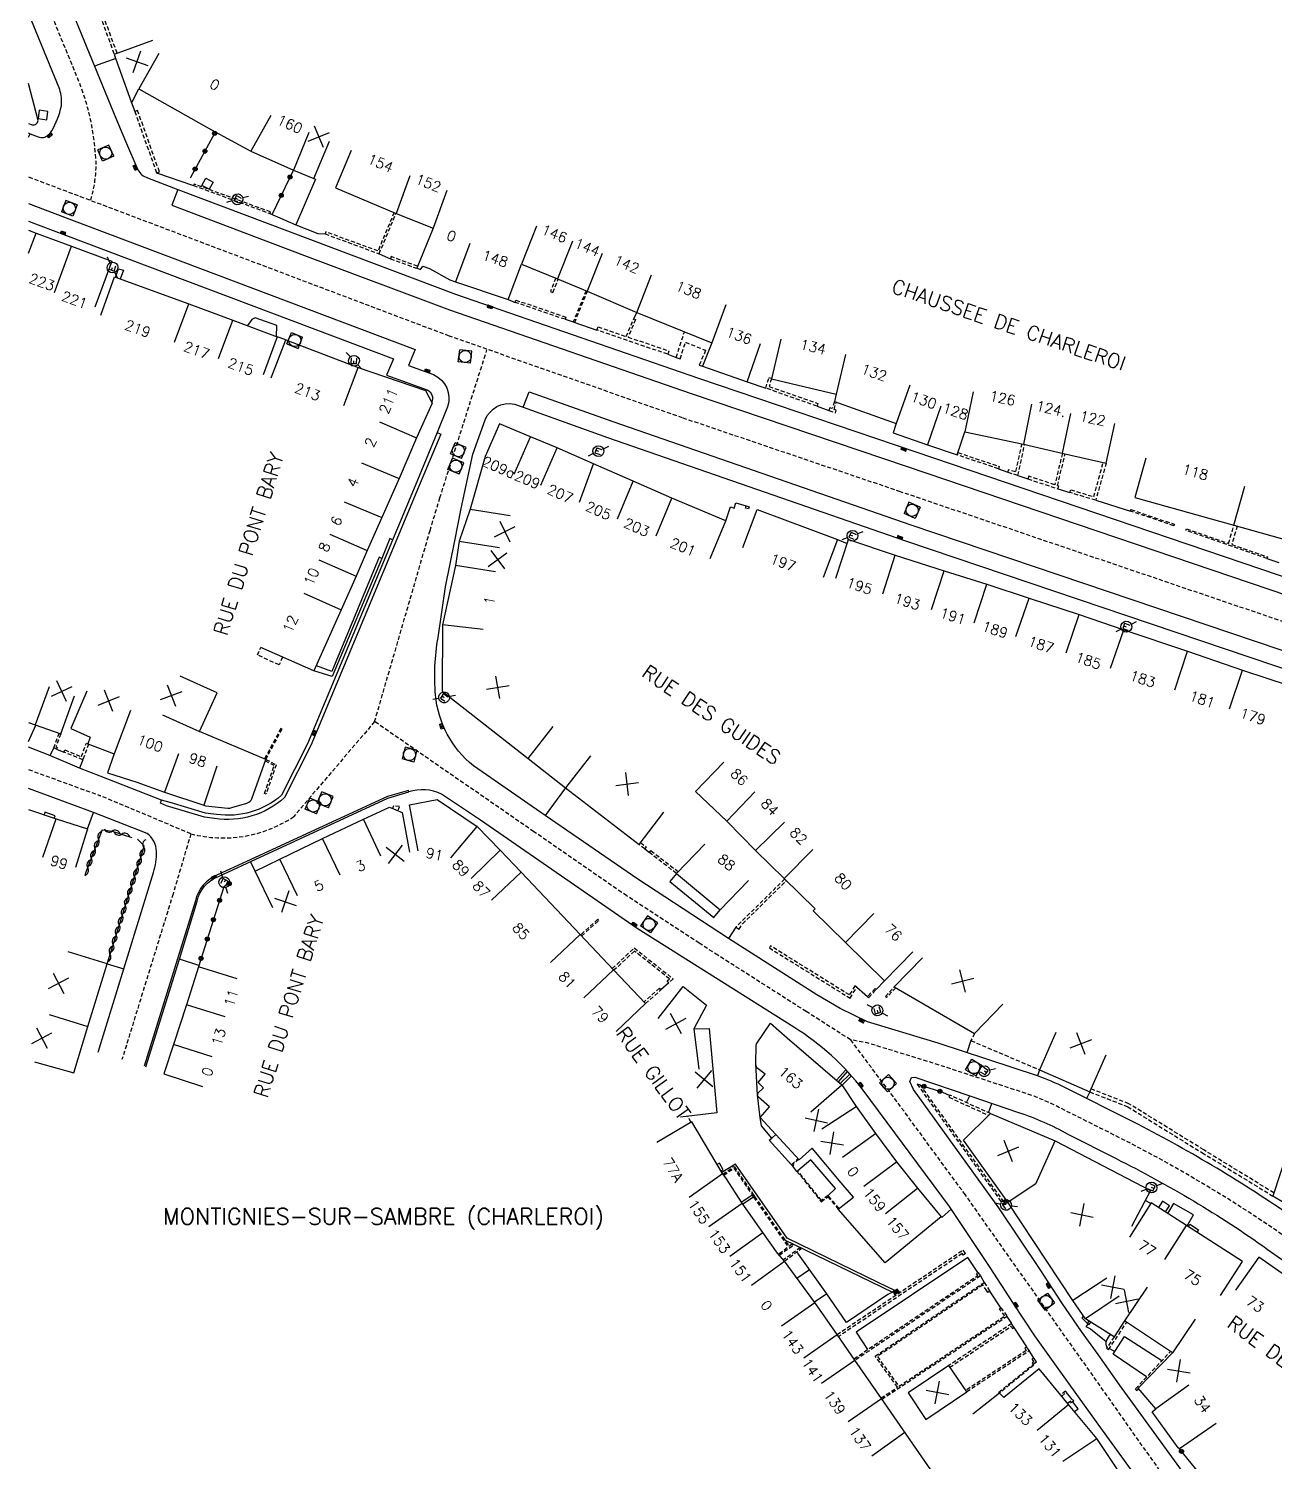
# Model space of a CAD drawing. Header units: millimetres. Extents: x 157000 to 158001, y 120999 to 122000.
# Drawn here: x 157000 to 157153.2, y 121206.9 to 121383.1 of the extents above; entities that cross this region are included whole.
import ezdxf
from ezdxf.enums import TextEntityAlignment as Align

# ---------------------------------------------------------------- set-up
doc = ezdxf.new("R2010")
doc.units = ezdxf.units.MM
doc.linetypes.add('DASHED', pattern=[0.75, 0.5, -0.25])
doc.layers.get('0').update_dxf_attribs({"linetype": 'CONTINUOUS'})
for name, color, linetype in [('W0001', 6, 'DASHED'), ('W0008', 7, 'CONTINUOUS'), ('W0100', 7, 'CONTINUOUS'), ('W0112', 1, 'DASHED'), ('W0310', 3, 'CONTINUOUS'), ('W0322', 7, 'CONTINUOUS'), ('W0334', 7, 'CONTINUOUS'), ('W0400', 7, 'CONTINUOUS'), ('W0420', 7, 'CONTINUOUS'), ('W0471', 7, 'CONTINUOUS'), ('W0980', 7, 'CONTINUOUS'), ('W0989', 7, 'CONTINUOUS'), ('W0991', 7, 'CONTINUOUS'), ('W1102', 7, 'CONTINUOUS')]:
    doc.layers.add(name, color=color, linetype=linetype)
doc.styles.get("Standard").update_dxf_attribs({"font": 'romans.shx', "width": 0.85})

# ---------------------------------------------------------------- blocks, each defined once
blk = doc.blocks.new('t991o')
at = {"color": 0, "linetype": 'Continuous'}
for p, q in [((-1, 1), (1, -1)), ((-1, -1), (1, 1))]:
    blk.add_line(p, q, dxfattribs=at)
blk = doc.blocks.new('t310o')
at = {"color": 0, "linetype": 'Continuous'}
for centre, start, end in [((-0.5, 0.38), 216.8699, 323.1304), ((0.5, -0.37), 36.8699, 143.1303)]:
    blk.add_arc(centre, 0.625, start, end, dxfattribs=at)
blk = doc.blocks.new('t322o')
at = {"color": 0, "linetype": 'Continuous'}
for radius in [0.25, 0.15]:
    blk.add_circle((0, 0), radius, dxfattribs=at)
blk = doc.blocks.new('T471')
for p, q in [((-0.333334, 0.333334), (-0.333334, -0.333334)), ((-0.333334, 0.333334), (0.333334, 0.333334)), ((-0.333334, 0), (0, 0)), ((0.500001, 0.500001), (1.000002, 1.000002)), ((-0.500001, -0.500001), (-1.000002, -1.000002)), ((-0.333334, -0.333334), (0.333334, -0.333334))]:
    blk.add_line(p, q)
blk.add_ellipse((0, 0), major_axis=(0.471405, 0.471405), ratio=1, start_param=5.4977871438, end_param=11.780972451)
blk = doc.blocks.new('T400')
for p, q in [((-0.15, 0.3), (0.15, 0.3)), ((-0.15, -0.25), (-0.15, 0.3)), ((-0.15, 0.15), (0.15, 0.15)), ((-0.15, 0), (0.15, 0)), ((0.15, 0.3), (0.15, -0.25)), ((-0.15, -0.15), (0.15, -0.15)), ((-0.15, -0.25), (-0.15, -0.3)), ((-0.15, -0.3), (0.15, -0.3)), ((0.15, -0.3), (0.15, -0.25))]:
    blk.add_line(p, q)
blk = doc.blocks.new('T420')
for p, q in [((0.75, 0.75), (-0.75, 0.75)), ((-0.75, 0.75), (-0.75, -0.75)), ((0.75, 0.75), (0.75, -0.75)), ((0.75, -0.75), (-0.75, -0.75))]:
    blk.add_line(p, q)
blk.add_ellipse((0, 0), major_axis=(-0.53, 0.53), ratio=1, start_param=3.926991, end_param=10.210176)
blk = doc.blocks.new('t112o')
at = {"color": 0, "linetype": 'Continuous'}
for p, q in [((-0.5, 0.5), (0.5, 0.5)), ((-0.5, -0.5), (-0.5, 0.5)), ((0.5, 0.5), (0.5, -0.5)), ((0.5, -0.5), (-0.5, -0.5))]:
    blk.add_line(p, q, dxfattribs=at)

msp = doc.modelspace()

# ---------------------------------------------------------------- linework, layer by layer
at = {"layer": 'W0001'}
for p, q in [((157000, 121291.97), (157008.81, 121288.76)), ((157019.95, 121284.07), (157017.77, 121276.68))]:
    msp.add_line(p, q, dxfattribs=at)
at = {"layer": 'W0001', "flags": 128}
for points in [[(157000, 121391.7), (157005.92, 121377.21, -0.076672), (157008.11, 121368.46, -0.109753), (157007.59, 121362.03)], [(157405.81, 121162.85), (157370.64, 121158.98), (157358.01, 121157.65, -0.019508), (157352.68, 121157.49, -0.010903), (157342.95, 121157.78, -0.049893), (157322.7, 121160.87), (157316.32, 121162.33), (157279.9, 121171.69), (157249.6, 121179.53), (157242.37, 121181.59), (157232.42, 121184.65), (157220.75, 121188.54, -0.040996), (157203.83, 121195.36), (157198.56, 121198.05, -0.135819), (157188.38, 121207.66, 0.087313), (157178.2, 121217.27), (157168.2, 121224.58), (157166.95, 121225.54), (157159.03, 121231.22), (157153.54, 121235.22, 0.031807), (157134.68, 121246.43), (157126.33, 121250.62, 0.030039), (157123.3, 121251.92), (157111.13, 121255.9), (157103.16, 121258.34), (157101.11, 121258.72)]]:
    msp.add_lwpolyline(points, format="xyb", dxfattribs=at)
at = {"layer": 'W0001'}
for points in [[(157000, 121364.89), (157006.33, 121362.5), (157051.62, 121345.38), (157080.46, 121335.26), (157107.07, 121326.24), (157158.56, 121308.76), (157208.09, 121292.05), (157244.6, 121279.62), (157300.37, 121260.81)], [(157042.56, 121297.87), (157049.38, 121321.37), (157050.59, 121325.4), (157056.38, 121343.63)], [(157017.77, 121276.68), (157011.48, 121256.31)]]:
    msp.add_lwpolyline(points, dxfattribs=at)
for points in [[(157042.56, 121297.87), (157032.58, 121286.16, -0.213898), (157019.95, 121284.07), (157008.81, 121288.76)], [(157208.76, 121159.34), (157163, 121178.23, -0.181253), (157151.27, 121188.56), (157115.23, 121239.64), (157106.83, 121251.1), (157101.11, 121258.72), (157095.65, 121262.2), (157084.78, 121269.13), (157082.48, 121270.62), (157073.57, 121276.44), (157062.15, 121284.32), (157042.56, 121297.87)]]:
    msp.add_lwpolyline(points, format="xyb", dxfattribs=at)
at = {"layer": 'W0008'}
for points in [[(157000, 121398.36), (157001.19, 121395.45), (157010.72, 121372.13), (157011.9, 121369.29), (157013.45, 121365.76, 0.207374), (157014.63, 121364.78), (157018.36, 121363.34), (157017.61, 121361.4), (157033.92, 121355.23), (157051.78, 121348.53), (157081.49, 121338.26), (157108.09, 121329.25), (157159.58, 121311.77), (157209.11, 121295.06), (157245.62, 121282.62), (157279.4, 121271.23), (157280.12, 121273.29, 0.312402), (157285.54, 121273.51, 0.349798), (157286.13, 121275.77), (157284.97, 121278.98), (157285.42, 121279.18), (157283.17, 121284.51)], [(157000, 121369.79), (157000.18, 121370.21), (157001.19, 121369.82, 0.125072), (157001.81, 121369.74, 0.209343), (157002.85, 121370.57, 0.080598), (157004.02, 121373.62, 0.110311), (157003.82, 121375.65), (157000, 121385.05)], [(157000, 121361.61), (157005.25, 121359.63), (157047.55, 121343.64), (157046.73, 121341.68), (157049.8, 121340.57, -0.388049), (157051.54, 121336.61), (157050.24, 121333.45), (157050.69, 121333.23), (157047.97, 121326.7), (157034.73, 121294.95), (157031.49, 121288.52, -0.220821), (157022.88, 121285.94, -0.02809), (157021.63, 121286.13), (157016.97, 121287.51), (157016.2, 121287.85), (157016.33, 121288.22), (157008.8, 121291.14), (157006.27, 121292.16), (157002.6, 121293.69), (157000, 121294.74)], [(157154.98, 121237.26, 0.031874), (157135.81, 121248.66), (157127.45, 121252.85, 0.030339), (157124.11, 121254.28), (157111.88, 121258.29), (157104.01, 121260.7), (157103.18, 121260.94), (157099.83, 121262.59), (157096.95, 121264.27), (157086.1, 121271.19), (157083.82, 121272.67), (157074.93, 121278.47), (157063.54, 121286.33), (157054.72, 121292.44, -0.206089), (157050.06, 121301.17, -0.063699), (157050.36, 121308.23), (157051.29, 121314.46), (157052.41, 121320.1), (157053.21, 121324.1), (157054.64, 121330.76), (157056.17, 121335.01, -0.36733), (157059.75, 121336.93), (157060.82, 121336.55), (157061.59, 121338.46), (157071.88, 121334.78), (157108.52, 121322.07), (157156.95, 121305.7)], [(157008.54, 121257.22), (157011.7, 121267.47), (157015.36, 121279.3, 0.0882), (157015.73, 121281.91, 0.229991), (157014.56, 121284.12), (157007.99, 121286.7), (157000, 121289.66)], [(157140.98, 121198.45), (157132.12, 121210.71), (157129.14, 121214.81), (157126.25, 121218.86), (157123.79, 121222.28), (157121.08, 121226.4), (157118.28, 121230.72), (157113.27, 121238.23), (157102.66, 121252.52, 0.091396), (157094.13, 121260.27), (157074.86, 121272.43), (157055.6, 121285.73), (157050.8, 121288.96, 0.1969), (157046.75, 121289.22), (157046.73, 121289.41), (157044.16, 121288.64), (157026.81, 121280.64), (157023.25, 121279.01, 0.249146), (157020.51, 121275.82), (157018.33, 121268.7), (157014.22, 121255.47)], [(157109.02, 121254.12), (157115.78, 121251.82), (157121.78, 121249.79, -0.044603), (157127.84, 121247.13), (157133.77, 121244.1, -0.038631), (157152.38, 121232.98), (157157.28, 121229.51), (157165.49, 121223.56), (157169.88, 121220.28), (157181.48, 121211.26, -0.36813), (157182.2, 121206.98), (157170.65, 121185.28)]]:
    msp.add_lwpolyline(points, format="xyb", dxfattribs=at)
msp.add_lwpolyline([(157143.78, 121203.07), (157137.16, 121212.19), (157134.2, 121216.27), (157131.58, 121220), (157129.52, 121222.85), (157127.09, 121226.35), (157124.43, 121230.44), (157119.37, 121238.04), (157108.84, 121252.59), (157108.4, 121253.59), (157108.62, 121254.07), (157109.02, 121254.12), (157109.04, 121254.07)], dxfattribs=at)
at = {"layer": 'W0100'}
for points in [[(157015.25, 121381.66), (157010.53, 121379.97), (157012.62, 121374.12), (157012.74, 121374.13), (157013.57, 121375.71), (157022.51, 121370.69), (157027.34, 121368.07), (157032.58, 121365.71), (157035.09, 121364.68), (157037, 121369.3)], [(157039.67, 121368.15), (157037.74, 121363.53), (157045.21, 121360.4), (157049.75, 121358.57), (157047.74, 121353.65), (157048.22, 121353.49), (157048.51, 121353.9), (157049.31, 121353.62), (157051.82, 121352.22), (157052.53, 121352), (157058.97, 121349.8), (157060.61, 121354.17), (157065.05, 121352.34), (157068.71, 121350.82), (157074.81, 121348.23), (157084.05, 121344.46), (157082.91, 121341.6), (157088.4, 121339.68), (157090.05, 121344.39)], [(157000, 121358.32), (157000.91, 121357.99), (157005.25, 121356.37), (157010.23, 121354.54), (157008.14, 121348.85)], [(157008.87, 121347.88), (157010.58, 121352.58), (157019.71, 121349.26), (157025.1, 121347.26), (157030.58, 121345.22), (157028.84, 121340.53)], [(157029.85, 121340.16), (157031.63, 121344.83), (157040.54, 121341.43), (157048.81, 121338.62), (157049.63, 121337.06), (157047.73, 121332.77), (157045.56, 121327.78), (157043.43, 121323), (157041.65, 121318.93), (157040.29, 121315.78), (157038.44, 121311.63), (157035.1, 121304.1), (157028.56, 121307)], [(157092.54, 121344.92), (157091.39, 121340.06), (157099.34, 121338.18), (157099.12, 121337.24), (157106.74, 121334.55), (157106.35, 121333.42), (157110.59, 121331.93), (157114.22, 121330.7), (157115.18, 121333.53), (157122.37, 121332.03), (157127.3, 121330.87), (157132.55, 121329.69), (157133.64, 121334.57)], [(157083.84, 121317.96), (157085.78, 121322.56), (157079.12, 121325.36), (157074.36, 121327.44), (157069.47, 121329.57), (157065, 121331.54), (157061.74, 121332.9), (157057.93, 121334.5), (157056.17, 121330.51), (157054.3, 121324), (157052.98, 121320.06), (157052.51, 121317.09), (157050.92, 121309.77), (157050.85, 121301.6), (157061.44, 121293.32), (157064.52, 121297.26)], [(157137.43, 121330.28), (157136.08, 121325.46), (157148.25, 121322.05), (157159.68, 121318.83), (157161.04, 121323.64)], [(157087.87, 121319.29), (157089.62, 121323.97), (157099.49, 121320.28), (157097.73, 121315.6)], [(157099.3, 121315.51), (157100.87, 121320.26), (157106.61, 121318.37), (157112.62, 121316.43), (157117.87, 121314.77), (157123.08, 121313.07), (157129.23, 121311.07), (157134.72, 121309.16), (157142.57, 121306.54), (157149.34, 121304.19), (157155.06, 121302.3), (157160.53, 121300.38), (157165.32, 121298.9), (157170.24, 121297.21), (157177.91, 121294.52), (157176.26, 121289.8)], [(157000, 121297.76), (157000.82, 121297.46), (157003.94, 121296.35), (157005.63, 121301.05)], [(157069.11, 121293.67), (157066.06, 121289.71), (157075.1, 121282.75), (157078.15, 121286.71)], [(157085.52, 121292.9), (157082.05, 121289.29), (157085.88, 121285.62), (157089.41, 121282), (157092.96, 121278.55), (157096.77, 121274.85), (157096.49, 121274.57), (157100.5, 121270.69), (157105.27, 121265.99), (157108.78, 121269.56)], [(157047.91, 121281.98), (157046.85, 121287.63), (157050.26, 121288.28), (157055.17, 121284.98), (157058.02, 121282.04), (157060.57, 121279.36), (157067.83, 121271.69), (157071.94, 121267.34), (157075.9, 121263.18), (157072.28, 121259.73)], [(157000, 121287.07), (157003.37, 121285.91), (157007.24, 121284.69), (157005.75, 121279.92)], [(157030.04, 121274.97), (157027.87, 121279.47), (157030.9, 121280.94), (157036.14, 121283.47), (157041.21, 121285.85), (157044.39, 121287.34), (157045.93, 121286.7), (157046.85, 121281.79)], [(157083.18, 121282.78), (157079.69, 121279.19), (157085.06, 121274.73), (157088.55, 121278.32)], [(157005.54, 121254.64), (157007.29, 121260.37), (157009.64, 121268.08), (157004.85, 121269.54)], [(157109.97, 121268.82), (157106.49, 121265.24), (157116.36, 121259.51), (157119.84, 121263.1)], [(157025.65, 121266.21), (157020.88, 121267.72), (157019.4, 121263.03), (157017.82, 121258.16), (157016.63, 121254.54), (157021.4, 121252.97)], [(157077.43, 121261.33), (157080.52, 121265.26), (157083.4, 121263), (157081.83, 121260.06), (157083.72, 121260.13), (157084.64, 121249.72), (157080.21, 121249.19)], [(157126.36, 121259.61), (157124.35, 121255.03), (157130.55, 121252.31), (157132.56, 121256.89)], [(157186.02, 121255.2), (157191.28, 121253.51), (157190.39, 121250.62), (157190.1, 121250.67), (157187.33, 121242.02), (157186.37, 121242.28), (157185.97, 121240.41), (157181.06, 121241.22), (157176.4, 121242.04), (157170.78, 121243.04), (157167.08, 121243.68), (157162.27, 121244.49), (157158.99, 121245), (157156.66, 121237.89), (157156.73, 121237.85), (157156.49, 121237.45), (157153.05, 121239.5)], [(157146.09, 121211.53), (157141.57, 121208.4), (157141.4, 121208.51), (157138.23, 121212.95), (157138.23, 121212.95), (157138.66, 121213.33), (157136.51, 121215.84), (157140.7, 121220.2), (157134.83, 121224.14), (157133.53, 121222.17), (157130.02, 121224.37), (157128.46, 121226.65), (157120.44, 121238.76), (157114.99, 121246.38), (157118.34, 121249.64), (157126.29, 121246.28), (157137.99, 121240.2), (157135.69, 121235.76)], [(157156.61, 121250.34), (157153.05, 121239.5)], [(157108.07, 121201.23), (157112.19, 121204.07), (157104.93, 121214.58), (157101.64, 121219.32), (157099.46, 121222.45), (157096.71, 121226.38), (157093, 121231.5), (157092.12, 121232.45), (157090.33, 121235), (157087.78, 121238.63), (157085.78, 121241.75), (157085.34, 121242.27), (157081.57, 121248.64), (157077.27, 121246.1)], [(157146.6, 121227.25), (157149.31, 121231.45), (157142.45, 121235.89), (157138.09, 121238.66), (157135.41, 121234.44)], [(157167.14, 121202.44), (157170.97, 121199.23), (157174.14, 121203.01), (157180.33, 121210.68), (157176.74, 121213.43), (157173.61, 121215.83), (157170.55, 121218.1), (157165.95, 121221.66), (157161.16, 121225.05), (157156.26, 121228.53), (157151.33, 121231.99), (157148.46, 121227.9)], [(157135.11, 121194.65), (157139.33, 121197.33), (157136.59, 121201.67), (157133.77, 121206.09), (157131.39, 121209.66), (157127.92, 121213.86), (157124.33, 121218.23), (157119.96, 121214.69), (157119.42, 121215.25), (157116.14, 121212.66)]]:
    msp.add_lwpolyline(points, dxfattribs=at)
for points in [[(157000, 121371.48), (157000.43, 121371.31, 0.416569), (157001.17, 121371.82), (157000, 121376.39)], [(157007.17, 121301.6), (157005.17, 121297.02), (157007.56, 121295.97), (157007.27, 121295.14), (157010.52, 121293.92), (157009.68, 121291.57), (157013.3, 121290.43), (157016.72, 121289.2), (157021.53, 121287.58), (157021.74, 121287.53), (157024.51, 121287.21), (157024.75, 121287.23), (157024.98, 121287.29), (157026.82, 121287.84), (157026.93, 121287.87, 0.173474), (157027.45, 121288.38), (157029.17, 121293.22), (157021.03, 121296.64), (157023.19, 121301.43), (157018.62, 121303.48)]]:
    msp.add_lwpolyline(points, format="xyb", dxfattribs=at)
for points in [[(157001.19, 121372.06), (157002.25, 121371.92), (157002.35, 121372.96), (157001.29, 121373.11)], [(157093.32, 121258.96), (157100.04, 121253.17), (157101.78, 121250.5), (157104.16, 121247.19), (157106.75, 121243.71), (157109.33, 121240.45), (157112.26, 121236.93), (157105.38, 121231.29), (157099.6, 121237.89), (157101.46, 121239.37), (157099.95, 121241.11), (157096.39, 121245.39), (157094.8, 121243.96), (157089.97, 121249.17), (157091.14, 121250.49), (157089.78, 121251.68), (157089.68, 121251.93), (157089.76, 121252.21), (157090.4, 121252.82), (157089.74, 121253.48), (157090.6, 121254.48), (157089.58, 121255.28), (157089.48, 121255.5), (157089.46, 121255.79), (157089.5, 121258.03), (157089.55, 121258.23), (157091.25, 121260.75)], [(157113.18, 121218.63), (157108.18, 121215.28), (157110.36, 121212.02), (157115.42, 121215.4)]]:
    msp.add_lwpolyline(points, close=True, dxfattribs=at)
at = {"layer": 'W0112'}
for points in [[(157010.88, 121380.1), (157009.01, 121385.22), (157009.94, 121385.46), (157009.85, 121385.82), (157008.52, 121385.48), (157010.53, 121379.97)], [(157044.95, 121360.51), (157042.97, 121355.78), (157036.55, 121358.13), (157036.46, 121357.88), (157043.11, 121355.44), (157045.19, 121360.41)], [(157047.84, 121353.9), (157044.59, 121355.08), (157044.5, 121354.83), (157047.74, 121353.65)], [(157064.85, 121352.43), (157064.2, 121350.8), (157064.5, 121350.68), (157065.15, 121352.3)], [(157068.57, 121350.87), (157066.99, 121347.05), (157067.17, 121346.98), (157068.74, 121350.8)], [(157073.74, 121345.19), (157078.76, 121343.47), (157078.62, 121343.07), (157069.91, 121346.05), (157070.05, 121346.45)], [(157070.05, 121346.45), (157073.51, 121345.26)], [(157073.51, 121345.26), (157074.44, 121347.43), (157074.66, 121347.33), (157073.74, 121345.19)], [(157079.66, 121342.69), (157080.67, 121345.84)], [(157079.66, 121342.69), (157080.14, 121342.51), (157080.8, 121344.56), (157083.28, 121343.56), (157082.5, 121341.75), (157082.91, 121341.6)], [(157091.39, 121340.06), (157091.09, 121339.12), (157097.1, 121337), (157096.99, 121336.68), (157090.67, 121338.91), (157091.07, 121340.2), (157091.4, 121340.12)], [(157099.12, 121337.24), (157098.83, 121336.38), (157098.56, 121336.48), (157098.45, 121336.17), (157099.26, 121335.88), (157099.36, 121336.18), (157099.08, 121336.29), (157099.36, 121337.15)], [(157122.17, 121332.07), (157121.39, 121328.6), (157120.5, 121328.86), (157120.46, 121328.57), (157121.7, 121328.17), (157122.53, 121331.99)], [(157114.32, 121330.99), (157119.41, 121329.25), (157119.31, 121328.97), (157114.22, 121330.7)], [(157127.17, 121330.9), (157126.23, 121327), (157123.03, 121328.08), (157122.92, 121327.75), (157126.6, 121326.51), (157126.72, 121326.84), (157126.56, 121326.89), (157127.51, 121330.82)], [(157132.55, 121329.69), (157131.27, 121325.11), (157128.09, 121326.06), (157128.19, 121326.39), (157131.03, 121325.55), (157132.2, 121329.77)], [(157148.67, 121321.93), (157148.01, 121319.66), (157152.4, 121318.14), (157152.34, 121317.96), (157142.37, 121321.42), (157142.44, 121321.6), (157147.62, 121319.8), (157148.27, 121322.04)], [(157031.23, 121305.81), (157030.8, 121304.84), (157028.15, 121306.08), (157028.56, 121307)], [(157029.17, 121293.22), (157031.18, 121296.96), (157031.03, 121297.04), (157029.01, 121293.28)], [(157003.94, 121296.35), (157003.34, 121294.75), (157003.51, 121294.68), (157003.43, 121294.49), (157003.08, 121294.64), (157003.74, 121296.42)], [(157007.38, 121295.1), (157006.66, 121293.17), (157004.33, 121294.12), (157004.44, 121294.39), (157006.49, 121293.56), (157007.1, 121295.2), (157007.27, 121295.14)], [(157029.17, 121293.22), (157030.46, 121292.56), (157029.22, 121288.96), (157029.03, 121289.03), (157030.22, 121292.46), (157029.1, 121293.03)], [(157045.43, 121286.91), (157045.63, 121287.41), (157044.9, 121287.52), (157044.76, 121287.18)], [(157075.28, 121282.99), (157075.97, 121282.45), (157075.79, 121282.21), (157075.1, 121282.75)], [(157079.69, 121279.19), (157076.38, 121281.76), (157076.56, 121282), (157079.9, 121279.41)], [(157093, 121278.5), (157087, 121272.59), (157087.41, 121272.32), (157087.82, 121272.99), (157093.21, 121278.3)], [(157068.02, 121271.48), (157070.13, 121273.41), (157070.01, 121273.55), (157067.89, 121271.62)], [(157071.8, 121267.49), (157074.5, 121270.02), (157079.28, 121266.23), (157078.74, 121265.75), (157078.55, 121265.96), (157078.83, 121266.22), (157074.52, 121269.64), (157072, 121267.28)], [(157075.9, 121263.18), (157077.79, 121264.87), (157077.6, 121265.09), (157075.7, 121263.39)], [(157106.67, 121265.13), (157105.54, 121263.91), (157105.39, 121264.05), (157106.49, 121265.24)], [(157116.36, 121259.51), (157115.92, 121258.62), (157124.35, 121255.03)], [(157120.29, 121238.98), (157119.98, 121238.77), (157109.72, 121253.14), (157109.3, 121253.27), (157119.91, 121238.41), (157120.44, 121238.76)], [(157153.18, 121239.89), (157144.55, 121245.18), (157135.36, 121250.85), (157130.71, 121252.68)], [(157118.34, 121249.64), (157113.34, 121251.92), (157113.22, 121251.65), (157118.11, 121249.42)], [(157130.55, 121252.31), (157135.21, 121250.48), (157144.34, 121244.84), (157153.05, 121239.5)], [(157081.48, 121248.59), (157081.09, 121249.29)], [(157094.73, 121244.04), (157094, 121243.34), (157094.09, 121243.22), (157094.01, 121243.16), (157093.86, 121243.35), (157094.66, 121244.11)], [(157085.4, 121242.2), (157086.78, 121243.13), (157089.14, 121239.7), (157089.31, 121239.46), (157093.57, 121233.3)], [(157085.5, 121242.08), (157086.74, 121242.92), (157089.02, 121239.62), (157089.18, 121239.37), (157093.45, 121233.21)], [(157099.69, 121237.96), (157098.34, 121239.57), (157097.53, 121238.95), (157094.61, 121242.6), (157094.52, 121242.53), (157097.51, 121238.8), (157098.32, 121239.42), (157099.6, 121237.89)], [(157092.33, 121232.23), (157094.03, 121233.44), (157093.94, 121233.56), (157092.23, 121232.34)], [(157093, 121231.5), (157095.05, 121233.03), (157094.94, 121233.18), (157092.87, 121231.64)], [(157099.45, 121222.46), (157114.93, 121232.85), (157115.23, 121232.42), (157114.97, 121232.24), (157114.85, 121232.42), (157099.63, 121222.21)], [(157101.53, 121219.48), (157116.77, 121229.73), (157116.6, 121229.94), (157116.78, 121230.08), (157117.11, 121229.68), (157101.66, 121219.28)], [(157104.88, 121214.65), (157106.89, 121215.98), (157104.14, 121219.8), (157117.29, 121228.71), (157117.55, 121228.88), (157118.23, 121227.8), (157117.98, 121227.64), (157117.87, 121227.82), (157117.4, 121228.56)], [(157117.4, 121228.56), (157104.41, 121219.76), (157107.05, 121216.09), (157120.08, 121224.74), (157119.43, 121225.63), (157119.6, 121225.76), (157120.38, 121224.69), (157105, 121214.48)], [(157113.32, 121218.43), (157120.86, 121223.47), (157121.04, 121223.19), (157121.23, 121223.32), (157120.93, 121223.8), (157113.18, 121218.63)], [(157130.41, 121224.12), (157130.23, 121223.84), (157130.47, 121223.68), (157130.65, 121223.97)], [(157133.53, 121222.17), (157132.61, 121220.77), (157132.86, 121220.6), (157135.08, 121223.97)], [(157115.4, 121215.43), (157123.07, 121220.49), (157122.78, 121220.94), (157122.53, 121220.78), (157122.72, 121220.48), (157115.29, 121215.59)], [(157136.51, 121215.84), (157136.36, 121215.54), (157136.18, 121215.79), (157140.46, 121220.37)], [(157127.09, 121214.87), (157127.69, 121215.35), (157127.57, 121215.5), (157126.97, 121215.01)], [(157127.81, 121214), (157128.43, 121214.48), (157128.56, 121214.31), (157127.94, 121213.84)]]:
    msp.add_lwpolyline(points, dxfattribs=at)
for points in [[(157016.08, 121365.53), (157013.4, 121373.07), (157013.05, 121372.95), (157015.73, 121365.41)], [(157029.75, 121360.58), (157020.35, 121364.02), (157020.28, 121363.84), (157029.68, 121360.4)], [(157065.99, 121347.37), (157059.83, 121349.46), (157059.93, 121349.74), (157066.09, 121347.65)], [(157088.25, 121324.42), (157088.63, 121324.3), (157088.55, 121324.04), (157088.17, 121324.15)], [(157140.88, 121321.97), (157135.54, 121323.78), (157135.6, 121323.96), (157140.94, 121322.15)], [(157101.65, 121265.36), (157100.96, 121264.24), (157091.27, 121270.28), (157091.12, 121270.03), (157101.06, 121263.84), (157101.89, 121265.21)], [(157103.34, 121263.92), (157104.27, 121264.92), (157104.13, 121265.05), (157103.2, 121264.05)], [(157123.66, 121219.56), (157123.42, 121219.41), (157123.64, 121219.08), (157123.47, 121218.96), (157123.59, 121218.8), (157123.98, 121219.08)], [(157123.62, 121218.66), (157119.42, 121215.25), (157119.34, 121215.35), (157123.54, 121218.76)]]:
    msp.add_lwpolyline(points, close=True, dxfattribs=at)
at = {"layer": 'W0310'}
for points in [[(157009.03, 121284.56), (157006.92, 121279)], [(157009.03, 121284.56), (157010.27, 121284.39), (157012.7, 121283.63)], [(157009.64, 121268.08), (157012.19, 121276.2), (157014.04, 121281.96), (157014.21, 121282.59), (157013.39, 121283.41)]]:
    msp.add_lwpolyline(points, dxfattribs=at)
at = {"layer": 'W0322'}
msp.add_line((157109.72, 121253.14), (157112.44, 121252.28), dxfattribs=at)
for points in [[(157022.88, 121370.25), (157019.86, 121364.73)], [(157030, 121360.36), (157032.57, 121365.72)], [(157024.68, 121277.94), (157024.02, 121277.53), (157020.88, 121267.72)], [(157144.97, 121204.2), (157141.57, 121208.4)]]:
    msp.add_lwpolyline(points, dxfattribs=at)
at = {"layer": 'W0334'}
for p, q in [((157000.18, 121370.21), (157000, 121370.28)), ((157074.44, 121347.43), (157074.81, 121348.23)), ((157086.95, 121243.44), (157085.27, 121242.39)), ((157093.32, 121234.33), (157086.95, 121243.44)), ((157093, 121234.13), (157106.27, 121227.68))]:
    msp.add_line(p, q, dxfattribs=at)
for points in [[(157010.71, 121379.46), (157008.12, 121378.51)], [(157012.62, 121374.12), (157013.05, 121372.95)], [(157015.73, 121365.41), (157020.28, 121363.84)], [(157035.09, 121364.68), (157035.27, 121364.61), (157032.85, 121359)], [(157018.36, 121363.34), (157034.66, 121357.18), (157052.51, 121350.48), (157082.42, 121340.14), (157109.01, 121331.12), (157160.5, 121313.65), (157210.03, 121296.93), (157219.11, 121293.84), (157226.86, 121291.33), (157246.32, 121284.69), (157280.12, 121273.29), (157280.12, 121273.29)], [(157029.68, 121360.4), (157032.85, 121359), (157035.57, 121357.92), (157036.46, 121357.88)], [(157043.11, 121355.44), (157044.5, 121354.83)], [(157010.67, 121352.55), (157011.04, 121353.59), (157011.65, 121353.42), (157011.26, 121352.33)], [(157058.97, 121349.8), (157059.83, 121349.46)], [(157030.48, 121345.26), (157030.52, 121346.63), (157027.87, 121347.54), (157027.47, 121347.34), (157026.91, 121346.59)], [(157065.99, 121347.37), (157066.99, 121347.05)], [(157067.17, 121346.98), (157069.91, 121346.05)], [(157031.63, 121344.83), (157030.58, 121345.22)], [(157078.62, 121343.07), (157079.66, 121342.69)], [(157088.4, 121339.68), (157090.67, 121338.91)], [(157060.82, 121336.55), (157071.2, 121332.84), (157107.85, 121320.12), (157156.3, 121303.75), (157194.45, 121290.95)], [(157096.99, 121336.68), (157098.45, 121336.17)], [(157119.31, 121328.97), (157120.46, 121328.57)], [(157121.7, 121328.17), (157122.92, 121327.75)], [(157085.78, 121322.56), (157086.34, 121324.29), (157086.79, 121324.15), (157087, 121324.8), (157088.25, 121324.42)], [(157126.6, 121326.51), (157128.09, 121326.06)], [(157131.27, 121325.11), (157135.54, 121323.78)], [(157044.77, 121320.25), (157044.45, 121320.41), (157043.45, 121317.94), (157037.35, 121303.44), (157035.1, 121304.1)], [(157099.49, 121320.28), (157100.71, 121319.78)], [(157043.45, 121317.94), (157043.1, 121318.09), (157037.28, 121304.05), (157035.39, 121304.75)], [(157152.34, 121317.96), (157153.8, 121317.45)], [(157000, 121295.41), (157000.88, 121297.45)], [(157003.08, 121294.64), (157002.6, 121293.69)], [(157003.43, 121294.49), (157004.33, 121294.12)], [(157006.66, 121293.17), (157006.27, 121292.16)], [(157061.44, 121293.32), (157066.06, 121289.71), (157063.54, 121286.33)], [(157003.15, 121285.98), (157003.25, 121286.26), (157001.99, 121286.72), (157001.89, 121286.42)], [(157007.24, 121284.69), (157007.99, 121286.7)], [(157075.79, 121282.21), (157076.38, 121281.76)], [(157027.24, 121280.64), (157027.87, 121279.47)], [(157079.69, 121279.19), (157078.89, 121278.22), (157084.29, 121273.77), (157085.06, 121274.73)], [(157087, 121272.59), (157086.1, 121271.19)], [(157020.93, 121267.88), (157018.54, 121268.64)], [(157009.64, 121268.08), (157011.7, 121267.47)], [(157078.74, 121265.75), (157077.79, 121264.87)], [(157101.89, 121265.21), (157103.2, 121264.05)], [(157104.27, 121264.92), (157105.27, 121265.99)], [(157115.92, 121258.62), (157115.41, 121257.13)], [(157093.86, 121243.35), (157091.09, 121246.38), (157091.41, 121246.63), (157090.14, 121248.14), (157089.97, 121249.17), (157089.68, 121251.93), (157089.46, 121255.79)], [(157099.38, 121253.74), (157100.53, 121255.04)], [(157099.61, 121253.54), (157100.74, 121254.81)], [(157101.04, 121254.48), (157099.84, 121253.34)], [(157124.35, 121255.03), (157124.11, 121254.28)], [(157101.23, 121254.27), (157100.06, 121253.15)], [(157112.44, 121252.28), (157113.33, 121251.85)], [(157115.36, 121251), (157115.77, 121251.82)], [(157118.06, 121249.75), (157118.5, 121250.88)], [(157130.55, 121252.31), (157130.14, 121251.5)], [(157091.41, 121246.63), (157091.91, 121247.08)], [(157098.34, 121239.57), (157099.26, 121240.42), (157096.24, 121243.97), (157094.61, 121242.6)], [(157085.16, 121242.57), (157085.45, 121242.73), (157084.97, 121243.53), (157084.69, 121243.37)], [(157094.52, 121242.53), (157094.01, 121243.16)], [(157089.02, 121239.62), (157087.72, 121238.73)], [(157089.18, 121239.37), (157087.87, 121238.49)], [(157138.04, 121238.57), (157137.35, 121238.96)], [(157139.85, 121237.54), (157140.33, 121238.3), (157139.47, 121238.86), (157138.98, 121238.1)], [(157142.52, 121235.85), (157143.29, 121237.19), (157140.85, 121238.59), (157140.12, 121237.37)], [(157112.26, 121236.93), (157112.36, 121236.9), (157113.5, 121237.89)], [(157142.67, 121235.75), (157142.86, 121236.03), (157143.93, 121235.34), (157143.74, 121235.05)], [(157106.57, 121227.87), (157104.57, 121228.81), (157093.32, 121234.33)], [(157107.17, 121227.65), (157106.83, 121228.03), (157106.57, 121227.87), (157106.27, 121227.69), (157105.71, 121227.38), (157100.61, 121223.95), (157098.19, 121227.45), (157094.51, 121232.62)], [(157116.78, 121230.08), (157115.53, 121231.93), (157101.81, 121222.73), (157103.21, 121220.61)], [(157094.52, 121229.39), (157096.04, 121230.46)], [(157117.11, 121229.68), (157117.55, 121228.88)], [(157098.19, 121227.45), (157096.68, 121226.42)], [(157120.93, 121223.8), (157120.38, 121224.69)], [(157129.76, 121224.76), (157129.55, 121224.53), (157130.23, 121223.84)], [(157122.78, 121220.94), (157121.23, 121223.32)], [(157130.33, 121223.77), (157130.04, 121223.44), (157130.64, 121223.16), (157132.55, 121221.61)], [(157137.53, 121217.24), (157133.41, 121220.03), (157133.63, 121220.35), (157134.82, 121222.22), (157139.42, 121219.28)], [(157123.66, 121219.56), (157123.07, 121220.49)], [(157132.96, 121220.75), (157133.63, 121220.35)], [(157128.39, 121214.45), (157127.67, 121215.34)], [(157128.66, 121212.97), (157129.11, 121213.32), (157128.4, 121214.2)]]:
    msp.add_lwpolyline(points, dxfattribs=at)
at = {"layer": 'W0334', "flags": 128}
msp.add_lwpolyline([(157000, 121359.44), (157004.53, 121357.74), (157044.87, 121342.49), (157044.03, 121340.5), (157049.03, 121338.7, -0.40105), (157049.58, 121337.16, -0.374712)], format="xyb", dxfattribs=at)
at = {"layer": 'W0334'}
for points in [[(157050.24, 121333.45), (157047.54, 121326.89), (157034.29, 121295.15), (157031.11, 121288.81, -0.218454), (157023.11, 121286.46, -0.027252), (157021.74, 121286.62), (157017.4, 121287.9), (157016.33, 121288.22)], [(157014.43, 121255.41), (157018.54, 121268.64), (157020.71, 121275.77, -0.250003), (157023.34, 121278.81), (157026.87, 121280.47), (157044.18, 121288.45), (157046.75, 121289.22)], [(157133.13, 121222.42, 0.403897), (157132.66, 121220.85, 0.403897)]]:
    msp.add_lwpolyline(points, format="xyb", dxfattribs=at)
at = {"layer": 'W0334', "flags": 128}
msp.add_lwpolyline([(157119.6, 121225.76), (157118.23, 121227.8)], dxfattribs=at)
at = {"layer": 'W1102'}
for p, q in [((157016.02, 121380.07), (157013.57, 121375.71)), ((157029.79, 121372.43), (157027.34, 121368.07)), ((157034.48, 121370.34), (157032.58, 121365.71)), ((157046.9, 121365.04), (157045.21, 121360.4)), ((157051.43, 121363.21), (157049.75, 121358.57)), ((157062.46, 121358.82), (157060.61, 121354.17)), ((157000, 121355.51), (157000.91, 121357.99)), ((157054.29, 121356.68), (157052.53, 121352)), ((157066.9, 121356.99), (157065.05, 121352.34)), ((157003.16, 121350.68), (157005.25, 121356.37)), ((157070.55, 121355.46), (157068.71, 121350.82)), ((157076.6, 121352.82), (157074.76, 121348.18)), ((157017.96, 121344.57), (157019.71, 121349.26)), ((157085.76, 121349.16), (157084.05, 121344.46)), ((157023.36, 121342.57), (157025.1, 121347.26)), ((157100.49, 121343.04), (157099.34, 121338.18)), ((157038.78, 121336.75), (157040.54, 121341.43)), ((157108.4, 121339.27), (157106.74, 121334.55)), ((157116.21, 121338.43), (157115.18, 121333.53)), ((157112.21, 121336.67), (157110.59, 121331.93)), ((157123.39, 121336.92), (157122.37, 121332.03)), ((157128.16, 121335.8), (157127.13, 121330.91)), ((157043.15, 121334.77), (157047.73, 121332.77)), ((157059.72, 121328.32), (157061.74, 121332.9)), ((157062.99, 121326.96), (157065, 121331.54)), ((157040.95, 121329.7), (157045.56, 121327.78)), ((157067.78, 121324.86), (157069.47, 121329.57)), ((157072.42, 121322.83), (157074.36, 121327.44)), ((157148.25, 121322.05), (157149.6, 121326.86)), ((157038.82, 121324.92), (157043.43, 121323)), ((157077.18, 121320.75), (157079.12, 121325.36)), ((157054.3, 121324), (157059.24, 121323.22)), ((157037.07, 121320.93), (157041.65, 121318.93)), ((157052.98, 121320.06), (157057.92, 121319.28)), ((157035.7, 121317.77), (157040.29, 121315.78)), ((157105.1, 121313.6), (157106.61, 121318.37)), ((157057.45, 121316.32), (157052.51, 121317.09)), ((157111.07, 121311.68), (157112.62, 121316.43)), ((157116.32, 121310.02), (157117.87, 121314.77)), ((157033.87, 121313.66), (157038.44, 121311.63)), ((157121.44, 121308.35), (157123.08, 121313.07)), ((157127.64, 121306.33), (157129.23, 121311.07)), ((157133.07, 121304.44), (157134.72, 121309.16)), ((157141, 121301.8), (157142.57, 121306.54)), ((157147.74, 121299.45), (157149.34, 121304.19)), ((157002.51, 121302.17), (157000.82, 121297.46)), ((157012.52, 121299.26), (157010.52, 121293.92)), ((157016.47, 121298.69), (157021.03, 121296.64)), ((157018.42, 121293.9), (157016.72, 121289.2)), ((157023.15, 121292.4), (157021.53, 121287.58)), ((157089.34, 121289.22), (157085.88, 121285.62)), ((157001.74, 121281.18), (157003.37, 121285.91)), ((157043.33, 121281.32), (157041.21, 121285.85)), ((157092.99, 121285.5), (157089.41, 121282)), ((157038.32, 121278.96), (157036.14, 121283.47)), ((157033.08, 121276.43), (157030.9, 121280.94)), ((157054.42, 121278.56), (157058.02, 121282.04)), ((157096.45, 121282.13), (157092.96, 121278.55)), ((157056.95, 121275.91), (157060.57, 121279.36)), ((157103.98, 121274.27), (157100.5, 121270.69)), ((157064.2, 121268.25), (157067.83, 121271.69)), ((157068.31, 121263.9), (157071.94, 121267.34)), ((157002.51, 121261.83), (157007.29, 121260.37)), ((157024.17, 121261.53), (157019.4, 121263.03)), ((157022.58, 121256.62), (157017.82, 121258.16)), ((157000.73, 121256.03), (157005.54, 121254.64)), ((157097.58, 121247.78), (157101.78, 121250.5)), ((157100.1, 121244.27), (157104.16, 121247.19)), ((157081.26, 121239.37), (157085.34, 121242.27)), ((157102.74, 121240.72), (157106.75, 121243.71)), ((157105.41, 121237.35), (157109.33, 121240.45)), ((157123.89, 121241.02), (157120.49, 121238.74)), ((157083.69, 121235.76), (157087.78, 121238.63)), ((157086.24, 121232.12), (157090.33, 121235)), ((157088.92, 121228.55), (157093, 121231.5)), ((157132.64, 121229.41), (157128.46, 121226.65)), ((157137.61, 121228.3), (157134.83, 121224.14)), ((157092.61, 121223.52), (157096.71, 121226.38)), ((157134.15, 121227.19), (157130.02, 121224.37)), ((157143.49, 121224.36), (157140.7, 121220.2)), ((157095.35, 121219.59), (157099.46, 121222.45)), ((157097.53, 121216.47), (157101.64, 121219.32)), ((157142.72, 121216.24), (157138.66, 121213.33)), ((157100.81, 121211.74), (157104.93, 121214.58)), ((157124.07, 121210.68), (157127.92, 121213.86)), ((157103.73, 121207.52), (157107.77, 121210.46)), ((157127.21, 121206.87), (157131.39, 121209.66))]:
    msp.add_line(p, q, dxfattribs=at)
for points in [[(157055.92, 121309.22), (157050.92, 121309.77)], [(157051.94, 121281.12), (157055.17, 121284.98)], [(157081.83, 121260.06), (157082.45, 121255.1)], [(157096.24, 121249.84), (157100.04, 121253.17)], [(157123.89, 121241.02), (157126.29, 121246.28)], [(157139.77, 121231.67), (157142.45, 121235.89)]]:
    msp.add_lwpolyline(points, dxfattribs=at)

# ---------------------------------------------------------------- block references
at = {"layer": 'W0112', "rotation": 331.507343253649}
msp.add_blockref('t112o', (157022, 121364.05), dxfattribs=at)
at = {"layer": 'W0310'}
for p, rotation in [((157008.59, 121283.4), 249.187164149573), ((157010.27, 121284.39), 342.547728542314), ((157011.46, 121284.02), 342.547728542314), ((157008.14, 121282.23), 249.187164149573), ((157014.16, 121282.38), 74.730193440734), ((157007.26, 121279.89), 249.187164149573), ((157007.7, 121281.06), 249.187164149573), ((157013.41, 121279.99), 72.1909410184786), ((157013.79, 121281.18), 72.1909410184786), ((157013.03, 121278.8), 72.1909410184786), ((157012.26, 121276.42), 72.1909410184786), ((157012.64, 121277.61), 72.1909410184786), ((157011.89, 121275.23), 72.54225139330879), ((157011.14, 121272.85), 72.54225139330879), ((157011.51, 121274.04), 72.54225139330879), ((157010.76, 121271.66), 72.54225139330879), ((157010.01, 121269.27), 72.54225139330879), ((157010.39, 121270.46), 72.54225139330879)]:
    msp.add_blockref('t310o', p, dxfattribs=dict(at, rotation=rotation))
at = {"layer": 'W0322'}
for p, rotation in [((157022.88, 121370.25), 241.302465741515), ((157021.68, 121368.06), 241.302465741515), ((157020.48, 121365.86), 241.302465741515), ((157032.16, 121364.87), 64.42392027217439), ((157031.08, 121362.62), 64.42392027217439), ((157024.68, 121277.94), 211.5480486128851), ((157023.49, 121275.89), 252.2671051258421), ((157022.73, 121273.5), 252.2671051258421), ((157021.97, 121271.12), 252.2671051258421), ((157021.21, 121268.74), 252.2671051258421), ((157110.14, 121253), 342.4120667579842), ((157112.1, 121252.38), 342.4120667579842), ((157141.82, 121208.09), 128.973469052832)]:
    msp.add_blockref('t322o', p, dxfattribs=dict(at, rotation=rotation))
at = {"layer": 'W0400'}
for p, rotation in [((157002.59, 121370.02), 132.5118598292074), ((157013.11, 121366.05), 25.09458397652263), ((157004.26, 121358.01), 70.47388282988501), ((157056.74, 121348.89), 250.8092569636209), ((157049.06, 121341.04), 70.35695664187844), ((157107.66, 121331.39), 71.31019059364897), ((157107.18, 121320.52), 251.3293905265224), ((157035.12, 121296.49), 337.241101122775), ((157050.8, 121297.32), 14.75070573877595), ((157022.78, 121278.72), 298.2775671628177), ((157074.53, 121272.91), 55.37888453936899), ((157102.48, 121261.07), 63.68038575133399), ((157102.36, 121253.17), 37.7073429777798), ((157106.71, 121227.65), 301.51150639811), ((157125.46, 121228.47), 213.105702595087), ((157121.44, 121226.08), 213.344467370178)]:
    msp.add_blockref('T400', p, dxfattribs=dict(at, rotation=rotation))
at = {"layer": 'W0420'}
for p, rotation in [((157009.48, 121367.82), 293.750582205144), ((157005, 121361.03), 339.477998356333), ((157032.73, 121344.76), 157.708862049716), ((157053.69, 121342.8), 263.0701999816749), ((157052.86, 121331.21), 247.4238865049), ((157052.54, 121329.3), 247.4238865049), ((157108.68, 121323.87), 336.404296157138), ((157046.85, 121293.82), 344.7843325958081), ((157034.99, 121287.49), 247.241101122775), ((157036.48, 121288.24), 247.241101122775), ((157076.32, 121272.92), 325.378884539369), ((157116.29, 121255.3), 149.788257478921), ((157105.72, 121253.38), 312.284171399852), ((157125.17, 121226.51), 125.829376625339)]:
    msp.add_blockref('T420', p, dxfattribs=dict(at, rotation=rotation))
at = {"layer": 'W0471'}
for p, rotation in [((157025.69, 121362.14), 331.507343253649), ((157010.31, 121353.74), 70.5026264070833), ((157040.02, 121342.27), 88.1367735503525), ((157070.09, 121331.15), 340.3383514856741), ((157101.35, 121320.74), 336.451242518274), ((157135.03, 121309.55), 341.253270775128), ((157051.11, 121300.85), 326.0778456747361), ((157024.06, 121278.1), 242.116168592732), ((157104.41, 121262.35), 106.313523730834), ((157117.57, 121254.85), 148.501654266929), ((157138.13, 121240.55), 155.505451332), ((157120.23, 121238.4), 306.596483096919)]:
    msp.add_blockref('T471', p, dxfattribs=dict(at, rotation=rotation))
at = {"layer": 'W0991'}
for p, rotation in [((157013.34, 121379.06), 25.83908174309834), ((157035.71, 121369.83), 67.6354517943883), ((157058.58, 121321.25), 341.4424090579827), ((157057.69, 121317.8), 351.0528561981318), ((157004.07, 121301.61), 70.23364662993193), ((157017.55, 121301.08), 335.8275760380454), ((157057.71, 121302.09), 54.64976054885748), ((157009.85, 121300.43), 66.37941507008271), ((157073.63, 121290.19), 52.40043657060626), ((157045.09, 121281.55), 277.5210567247169), ((157031.56, 121275.7), 295.7252647173374), ((157003.68, 121265.68), 343.055160060611), ((157114.9, 121265.96), 59.89345105705151), ((157079.63, 121260.7), 73.93163400369966), ((157001.62, 121258.93), 342.9980106726066), ((157129.46, 121258.25), 66.29273894657025), ((157083.09, 121253.87), 275.0417924818581), ((157096.91, 121248.81), 33.03120236159843), ((157098.84, 121246.02), 35.67398011587848), ((157120.52, 121245.02), 66.99836379373289), ((157129.58, 121237.19), 33.85246017252859), ((157133.39, 121228.3), 34.30808580747862), ((157135.09, 121226.56), 56.16210751129472), ((157141.48, 121217.98), 35.58786429078986), ((157111.79, 121215.33), 34.28573851769206)]:
    msp.add_blockref('t991o', p, dxfattribs=dict(at, rotation=rotation))

# ---------------------------------------------------------------- texts
at = {"layer": 'W0980'}
msp.add_text('MONTIGNIES-SUR-SAMBRE (CHARLEROI)', height=2, dxfattribs=at).set_placement((157043.65, 121236.85), align=Align.MIDDLE)
at = {"layer": 'W0989'}
for s, rotation, p in [('CHAUSSEE DE CHARLEROI', 341.2533, (157120.56, 121346.69)), ('RUE DU PONT BARY', 72.5266, (157027.06, 121319.75)), ('RUE DES GUIDES', 326.0297, (157084, 121298.72)), ('RUE DU PONT BARY', 72.5266, (157032.01, 121262.87)), ('RUE GILLOT', 306.2451, (157076.84, 121254.59)), ('RUE DES GUIDES', 323.6816, (157155.8, 121218.34))]:
    msp.add_text(s, height=1.75, rotation=rotation, dxfattribs=at).set_placement(p, align=Align.MIDDLE)
at = {"layer": 'W0991'}
for s, rotation, p in [('0', 330.9753, (157022.9, 121376.25)), ('160', 335.9587, (157032.13, 121371.38)), ('154', 336.7463, (157043.28, 121366.59)), ('152', 338.0792, (157049.17, 121364.13)), ('146', 337.6672, (157064.68, 121357.9)), ('0', 337.3307, (157052.02, 121357.63)), ('144', 337.3136, (157068.72, 121356.23)), ('148', 341.1428, (157057.39, 121354.84)), ('142', 336.4314, (157073.57, 121354.14)), ('223', 339.8304, (157001.63, 121351.96)), ('138', 338.1827, (157081.18, 121350.99)), ('221', 339.8304, (157005.65, 121349.77)), ('219', 340.0086, (157013.42, 121346.22)), ('136', 339.9524, (157087.39, 121345.36)), ('217', 339.6473, (157020.67, 121343.57)), ('134', 346.7091, (157096.51, 121343.98)), ('215', 339.6077, (157026.1, 121341.55)), ('132', 340.5941, (157104.01, 121340.82)), ('213', 339.1109, (157034.31, 121338.45)), ('211', 66.523, (157044.26, 121337.32)), ('130', 340.5941, (157110.11, 121337.41)), ('126', 348.1586, (157119.8, 121337.67)), ('124.', 346.7654, (157125.78, 121336.36)), ('128', 341.3102, (157114.02, 121336.06)), ('122', 347.3482, (157130.9, 121335.18)), ('2', 66.523, (157042.05, 121332.23)), ('209a', 336.1487, (157057.83, 121329.16)), ('209', 337.4162, (157061.35, 121327.64)), ('118', 344.3062, (157143.52, 121328.57)), ('4', 65.9749, (157039.88, 121327.31)), ('207', 336.2535, (157065.39, 121325.91)), ('205', 336.4506, (157070.1, 121323.84)), ('6', 64.0972, (157037.86, 121322.56)), ('203', 336.4094, (157074.8, 121321.79)), ('8', 66.5863, (157036.38, 121319.35)), ('201', 337.1831, (157080.51, 121319.35)), ('197', 339.4853, (157092.8, 121317.44)), ('10', 65.999, (157034.79, 121315.71)), ('195', 341.782, (157102.2, 121314.56)), ('1', 77.8057, (157056.69, 121312.77)), ('193', 342.1204, (157108.09, 121312.64)), ('12', 66.095, (157032.2, 121309.89)), ('191', 342.452, (157113.7, 121310.85)), ('189', 341.9578, (157118.88, 121309.18)), ('187', 341.9454, (157124.54, 121307.34)), ('185', 340.8388, (157130.36, 121305.38)), ('183', 341.5697, (157137.04, 121303.12)), ('181', 340.8201, (157144.37, 121300.62)), ('179', 341.698, (157150.6, 121298.51)), ('100', 339.494, (157014.95, 121295.2)), ('98', 342.4321, (157020.79, 121293.15)), ('86', 316.132, (157087.43, 121291.06)), ('84', 314.397, (157091.17, 121287.36)), ('82', 315.7745, (157094.72, 121283.81)), ('99', 342.558, (157003.74, 121280.55)), ('3', 25.156, (157040.83, 121280.14)), ('91', 347.9469, (157049.93, 121281.55)), ('89', 314.0808, (157053.18, 121279.84)), ('88', 320.281, (157085.86, 121280.55)), ('80', 313.798, (157100.21, 121278.2)), ('5', 25.7987, (157035.7, 121277.7)), ('87', 313.5986, (157055.69, 121277.24)), ('85', 313.4223, (157060.57, 121272.08)), ('76', 315.4935, (157106.38, 121271.92)), ('81', 313.4457, (157066.26, 121266.08)), ('11', 72.4908, (157024.91, 121263.87)), ('79', 313.5412, (157070.3, 121261.82)), ('13', 72.0422, (157023.38, 121259.07)), ('0', 72.0422, (157021.99, 121254.79)), ('163', 319.243, (157093.75, 121254.06)), ('77A', 300.7058, (157079.27, 121242.74)), ('0', 306.6555, (157101.42, 121242.49)), ('159', 308.3086, (157104.07, 121239.04)), ('155', 303.8096, (157082.47, 121237.56)), ('157', 309.5494, (157106.89, 121235.55)), ('153', 305.0892, (157084.96, 121233.94)), ('77', 327.5127, (157137.59, 121233.06)), ('151', 306.8734, (157087.58, 121230.33)), ('75', 327.0941, (157143.18, 121229.46)), ('0', 306.2451, (157090.77, 121226.03)), ('73', 324.9106, (157150.88, 121226.2)), ('143', 304.9954, (157093.98, 121221.55)), ('141', 304.8189, (157096.44, 121218.03)), ('139', 304.8169, (157099.17, 121214.1)), ('133', 315.7129, (157122.01, 121212.69)), ('34', 305.5879, (157144.41, 121213.89)), ('137', 304.6101, (157102.27, 121209.63)), ('131', 309.5397, (157125.64, 121208.78))]:
    msp.add_text(s, height=1.25, rotation=rotation, dxfattribs=at).set_placement(p, align=Align.MIDDLE)

doc.saveas('drawing.dxf')
